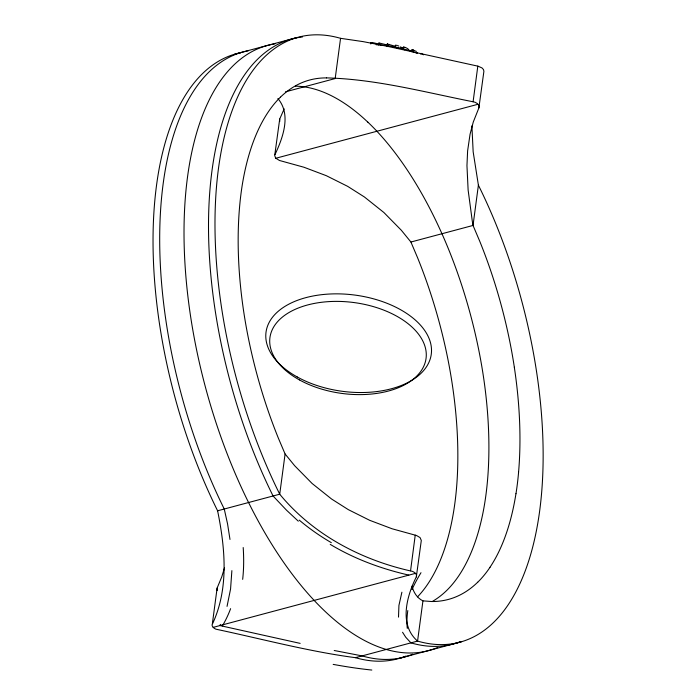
<?xml version="1.0" encoding="UTF-8"?>
<svg xmlns="http://www.w3.org/2000/svg" width="696" height="696" viewBox="0 0 696 696"><rect width="100%" height="100%" fill="white"/><g stroke="black" fill="none" stroke-linecap="round" stroke-linejoin="round"><path stroke-width="1.04" d="M397.277 45.431L395.659 45.205L395.519 46.084L394.441 46.075L387.368 43.961L387.159 46.606M387.246 46.249L387.254 43.978L388.612 45.049M378.763 44.735L379.094 42.969L387.194 44.979M471.897 125.906L473.158 151.763L478.396 185.206A313.122 147.848 75.1 0 1 539.67 510.847A313.122 147.848 75.1 0 1 417.565 641.094L355.447 657.677C308.92 651.587 260.391 638.571 216.03 629.21C214.89 628.706 214.003 628.244 213.054 627.2C212.463 626.461 212.036 625.739 212.097 624.695C229.115 589.181 225.208 548.222 217.604 510.794A313.122 147.848 75.1 0 1 240.72 52.713M395.337 47.545L395.371 45.275M231.881 570.633L230.567 588.981L227.044 606.381M371.516 43.396L371.133 42.647L370.942 43.457L371.133 42.647L372.299 42.499L378.65 44.013M403.306 48.389L403.341 47.215L405.342 47.432M378.711 44.822L378.781 43.065L379.546 43.648M403.175 49.103L403.228 47.789M411.728 51.73L411.98 49.773L416.408 51.391M212.376 623.668L217.126 588.042L221.746 576.897L224.477 567.962M417.53 596.863A264.271 124.784 75.1 0 0 427.875 583.909A269.639 127.316 75.1 0 0 453.835 510.255A264.184 124.741 75.1 0 0 456.463 488.801A269.639 127.316 75.1 0 0 452.2 383.818A264.271 124.784 75.1 0 0 447.685 358.162A271.318 128.107 75.1 0 0 417.565 257.703L410.91 242.025L401.366 230.298L383.861 212.489L364.382 196.959L347.652 186.345L326.311 175.688L303.943 167.24L279.461 160.48L275.694 158.149L274.694 155.565L279.714 119.025L284.185 108.872M285.09 453.975L279.722 494.203C313.017 534.728 361.52 560.176 412.232 571.312C413.163 571.677 414.059 572.155 414.833 572.791C416.286 573.739 417 576.053 416.33 576.88L421.306 540.435L420.045 537.582L416.539 535.52L392.057 528.76L369.689 520.312L348.348 509.655L331.618 499.041L312.139 483.511L294.634 465.702L285.09 453.975L278.426 438.306A271.318 128.107 75.1 0 1 248.324 337.838A264.271 124.784 75.1 0 1 243.783 312.182A269.639 127.316 75.1 0 1 239.555 207.217A264.184 124.741 75.1 0 1 242.138 185.719A269.639 127.316 75.1 0 1 268.143 112.126A264.271 124.784 75.1 0 1 280.427 97.162M514.335 367.236A264.271 124.784 75.1 0 0 509.803 341.571A271.318 128.107 75.1 0 0 479.683 241.112L473.028 225.443L472.245 220.823L468.121 189.991L466.955 165.639L467.616 150.884L470.052 134.267L473.28 122.026L478.874 107.958L483.894 71.331L483.494 69.591L482.05 67.964L478.091 66.198L387.768 46.397L363.199 41.638L340.553 38.323L335.185 78.552L285.49 91.828M415.234 535.146L410.553 570.798M478.874 107.958C480.353 105.444 476.221 101.99 473.097 101.773L477.813 66.137M412.015 586.11C413.433 592.218 417.13 598.108 422.942 600.857L417.565 641.094C398.712 624.834 406.725 596.02 416.304 576.949M478.396 185.206L473.028 225.443L410.91 242.025M370.803 43.987L370.959 42.995M401.897 592.2L398.93 605.416L398.504 617.126M279.714 119.025L279.749 121.496M217.126 588.042L217.152 590.591M220.406 624.408L219.866 625.547L300.159 643.382M274.955 154.651C282.802 138.025 291.572 114.605 277.895 98.554M388.559 45.118L389.081 44.396M234.413 54.262L296.54 37.671M275.799 158.262L478.048 104.261M217.604 510.794L279.722 494.203A313.122 147.848 75.1 0 1 218.457 168.571A313.122 147.848 75.1 0 1 340.553 38.323M213.202 627.366L415.451 573.365M399.46 658.329L461.587 641.738M403.454 47.798L403.341 47.215L404.324 47.189M403.384 48.154L402.245 47.798M376.101 44.735L378.589 44.892M379.712 44.962C391.709 45.814 403.593 48.259 414.86 52.539M326.52 77.891C376.231 79.153 424.569 92.185 473.097 101.773M422.942 600.857L431.598 601.518A271.318 128.107 75.1 0 0 477.682 582.23M334.219 650.499L362.103 655.902A313.122 147.848 75.1 0 0 412.65 654.266M404.219 49.633L404.811 49.747M408.804 575.096C381.295 568.823 354.455 558.932 330.226 544.368M413.076 49.964L413.728 50.129M401.853 47.572L400.33 46.893M416.782 53.27L415.625 52.826M413.154 50.225L411.98 49.773M398.034 45.753L398.773 46.032M396.816 47.754L398.59 48.476M412.302 51.278L408.856 50.103L407.76 48.616M405.933 47.728L407.108 48.328M379.033 43.361L379.694 43.718M423.507 54.801L421.019 53.383L420.723 54.097M298.314 521.191L286.604 510.281L273.067 495.987A313.122 147.848 75.1 0 1 302.438 36.966M402.549 632.255L405.725 637.214L410.91 642.869A313.122 147.848 75.1 0 0 460.535 641.599M417.348 52.487L417.574 53.018M403.576 47.267L403.802 47.85M229.985 539.435L227.566 523.931L224.26 509.02A313.122 147.848 75.1 0 1 248.446 50.738M387.368 43.961L387.394 46.162M367.845 122.131A264.184 124.741 75.1 0 1 385.862 141.331A269.639 127.316 75.1 0 1 438.471 226.104A264.271 124.784 75.1 0 1 448.633 249.403A271.318 128.107 75.1 0 1 478.735 349.87A264.271 124.784 75.1 0 1 484.494 384.035A269.639 127.316 75.1 0 1 486.791 487.8A264.184 124.741 75.1 0 1 483.746 508.82A269.639 127.316 75.1 0 1 456.019 579.698A264.271 124.784 75.1 0 1 446.632 590.547A271.318 128.107 75.1 0 1 432.616 601.292M295.461 86.182A264.271 124.784 75.1 0 1 312.974 88.653A269.639 127.316 75.1 0 1 367.845 122.157M437.758 647.463A313.122 147.848 75.1 0 1 205.607 387.803A313.122 147.848 75.1 0 1 274.92 43.883M405.994 656.041A313.122 147.848 75.1 0 1 355.447 657.677M407.299 628.427A235.77 81.754 -44.1 0 1 407.804 610.557M411.971 589.599A278.191 115.075 -26.3 0 1 420.993 572.704M331.313 542.654A235.761 226.818 -19.7 0 1 299.254 520.138M371.821 670.048A235.761 44.413 18.5 0 1 333.175 664.384M230.602 608.669A277.486 166.344 40.1 0 1 222.389 625.887M243.191 547.534A235.77 121.261 56.6 0 1 242.669 579.368M489.993 567.318A264.271 124.784 75.1 0 1 477.691 582.256M515.962 493.673A269.639 127.316 75.1 0 1 489.975 567.292M518.59 472.219A264.184 124.741 75.1 0 1 515.98 493.69M514.318 367.236A269.639 127.316 75.1 0 1 518.572 472.192M280.436 97.179A271.318 128.107 75.1 0 1 326.52 77.917M299.41 379.894A78.744 45.84 7.6 0 0 425.456 361.494A78.744 45.84 7.6 0 0 319.125 302.612A78.744 45.84 7.6 0 0 299.41 379.894M297.209 376.954A83.363 48.529 7.6 0 0 430.641 357.474A83.363 48.529 7.6 0 0 318.081 295.147A83.363 48.529 7.6 0 0 297.209 376.954"/></g></svg>
